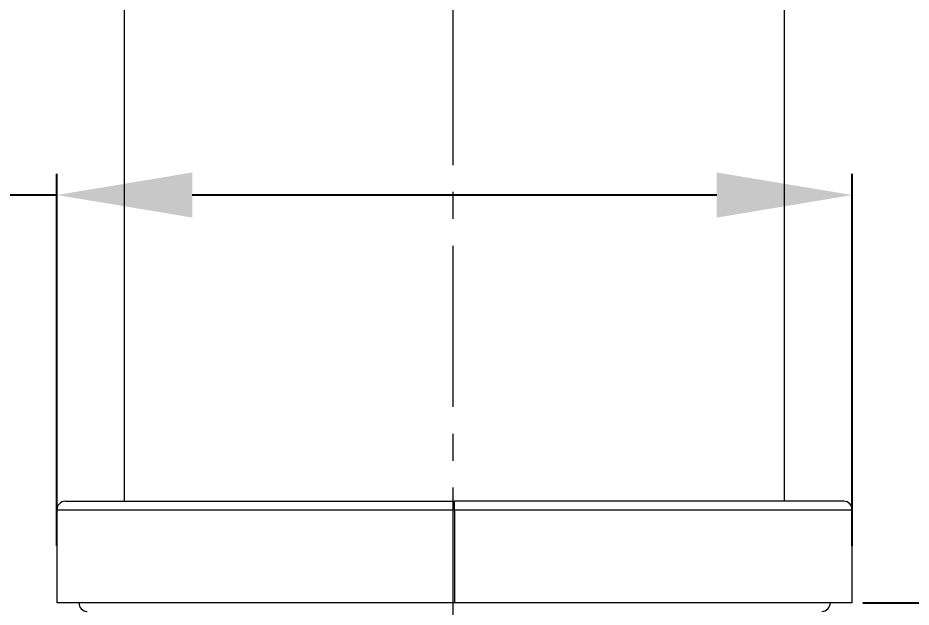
# Model space of a CAD drawing. Header units: millimetres. Extents: x 13381 to 13975, y 1032 to 1872.
# Drawn here: x 13449 to 13501.8, y 1324.4 to 1359.2 of the extents above; entities that cross this region are included whole.
import ezdxf

# ---------------------------------------------------------------- set-up
doc = ezdxf.new("R2010")
doc.units = ezdxf.units.MM
doc.linetypes.add('CENTER2', pattern=[28.575, 19.05, -3.175, 3.175, -3.175])
doc.linetypes.add('CENTERX2', pattern=[101.6, 63.5, -12.7, 12.7, -12.7])
doc.layers.add('CENTER', color=1, linetype='CENTERX2', lineweight=15)
doc.layers.add('DIM_', color=5, linetype='Continuous', lineweight=9)
doc.styles.get("Standard").update_dxf_attribs({"font": 'arial.ttf'})
doc.dimstyles.new('사본(2) STANDARD', dxfattribs={"dimscale": 0, "dimtxt": 4, "dimasz": 4, "dimexe": 1.25, "dimexo": 0.625, "dimgap": 1.5, "dimtad": 3, "dimtih": 1, "dimtoh": 1, "dimdec": 1, "dimzin": 9, "dimdsep": 46, "dimtxsty": 'Standard', "dimcen": 2.5, "dimclrd": 5, "dimclre": 5, "dimclrt": 5, "dimadec": 0, "dimazin": 0, "dimtfac": 1, "dimtdec": 1, "dimtmove": 0, "dimatfit": 3, "dimfxl": 1.25, "dimtfill": 1, "dimtolj": 1, "dimtzin": 0, "dimarcsym": 0})

# ---------------------------------------------------------------- blocks, each defined once
blk = doc.blocks.new('*D0')
at = {"layer": 'Defpoints', "color": 0, "transparency": 16777216}
for p in [(13494.027, 1592.427), (13564.513, 1592.427), (13498.327, 1324.629)]:
    blk.add_point(p, dxfattribs=at)
at = {"layer": 'DIM_', "color": 5, "lineweight": -2, "transparency": 16777216}
for p, q in [((13494.652, 1592.427), (13565.763, 1592.427)), ((13564.513, 1584.427), (13564.513, 1464.113)), ((13564.513, 1332.629), (13564.513, 1452.944)), ((13498.952, 1324.629), (13565.763, 1324.629))]:
    blk.add_line(p, q, dxfattribs=at)
at = {"layer": 'DIM_', "color": 5, "transparency": 16777216}
for points in [[(13563.179, 1584.427), (13565.846, 1584.427), (13564.513, 1592.427)], [(13563.179, 1332.629), (13565.846, 1332.629), (13564.513, 1324.629)]]:
    blk.add_solid(points, dxfattribs=at)
at = {"layer": 'DIM_', "color": 5, "transparency": 16777216, "insert": (13564.513, 1458.528), "char_height": 8, "attachment_point": 5, "bg_fill": 3, "box_fill_scale": 1.1, "bg_fill_color": 256, "bg_fill_true_color": 13158600, "bg_fill_transparency": 0}
blk.add_mtext('\\A1;267.8', dxfattribs=at)
blk = doc.blocks.new('*D1')
at = {"layer": 'Defpoints', "color": 0, "transparency": 16777216}
for p in [(13494.327, 1576.629), (13498.327, 1324.629), (13532.357, 1324.629)]:
    blk.add_point(p, dxfattribs=at)
at = {"layer": 'DIM_', "color": 5, "lineweight": -2, "transparency": 16777216}
for p, q in [((13494.952, 1576.629), (13533.607, 1576.629)), ((13532.357, 1568.629), (13532.357, 1456.214)), ((13532.357, 1332.629), (13532.357, 1445.045)), ((13498.952, 1324.629), (13533.607, 1324.629))]:
    blk.add_line(p, q, dxfattribs=at)
at = {"layer": 'DIM_', "color": 5, "transparency": 16777216}
for points in [[(13531.024, 1568.629), (13533.69, 1568.629), (13532.357, 1576.629)], [(13531.024, 1332.629), (13533.69, 1332.629), (13532.357, 1324.629)]]:
    blk.add_solid(points, dxfattribs=at)
at = {"layer": 'DIM_', "color": 5, "transparency": 16777216, "insert": (13532.357, 1450.629), "char_height": 8, "attachment_point": 5, "bg_fill": 3, "box_fill_scale": 1.1, "bg_fill_color": 256, "bg_fill_true_color": 13158600, "bg_fill_transparency": 0}
blk.add_mtext('\\A1;252', dxfattribs=at)
blk = doc.blocks.new('*D2')
at = {"layer": 'Defpoints', "color": 0, "transparency": 16777216}
for p in [(13498.327, 1348.713), (13451.327, 1327.379), (13498.327, 1327.379)]:
    blk.add_point(p, dxfattribs=at)
at = {"layer": 'DIM_', "color": 5, "lineweight": -2, "transparency": 16777216}
for p, q in [((13451.327, 1328.004), (13451.327, 1349.963)), ((13498.327, 1328.004), (13498.327, 1349.963)), ((13451.327, 1348.713), (13443.327, 1348.713)), ((13490.327, 1348.713), (13459.327, 1348.713))]:
    blk.add_line(p, q, dxfattribs=at)
at = {"layer": 'DIM_', "color": 5, "transparency": 16777216}
for points in [[(13459.327, 1350.046), (13459.327, 1347.38), (13451.327, 1348.713)], [(13490.327, 1350.046), (13490.327, 1347.38), (13498.327, 1348.713)]]:
    blk.add_solid(points, dxfattribs=at)
at = {"layer": 'DIM_', "color": 5, "transparency": 16777216, "insert": (13432.665, 1348.713), "char_height": 8, "attachment_point": 5, "bg_fill": 3, "box_fill_scale": 1.1, "bg_fill_color": 256, "bg_fill_true_color": 13158600, "bg_fill_transparency": 0}
blk.add_mtext('\\A1;%%C47', dxfattribs=at)

msp = doc.modelspace()

# ---------------------------------------------------------------- linework, layer by layer
at = {"linetype": 'Continuous', "lineweight": 18}
for p, q in [((13455.327, 1330.629), (13455.327, 1576.629)), ((13494.327, 1330.629), (13494.327, 1576.629)), ((13451.827, 1330.629), (13474.827, 1330.629)), ((13497.827, 1330.629), (13474.827, 1330.629)), ((13451.327, 1330.129), (13451.327, 1324.629)), ((13498.327, 1324.629), (13498.327, 1330.129)), ((13474.827, 1324.629), (13451.327, 1324.629)), ((13498.327, 1324.629), (13474.827, 1324.629))]:
    msp.add_line(p, q, dxfattribs=at)
at = {"linetype": 'Continuous', "lineweight": 13}
for p, q in [((13474.827, 1330.129), (13474.827, 1330.629)), ((13451.327, 1330.129), (13474.827, 1330.129)), ((13474.827, 1330.129), (13474.827, 1324.629)), ((13474.827, 1330.129), (13498.327, 1330.129))]:
    msp.add_line(p, q, dxfattribs=at)
at = {"linetype": 'Continuous', "lineweight": 18}
for centre, start, end in [((13451.827, 1330.129), 90, 180), ((13497.827, 1330.129), 0, 90), ((13453.125, 1324.629), 180, 270), ((13496.529, 1324.629), 270, 0)]:
    msp.add_arc(centre, 0.5, start, end, dxfattribs=at)

# ---------------------------------------------------------------- next in the draw order: dimensions: what is measured, and where the dimension line sits
at = {"layer": 'DIM_'}
dim = msp.add_linear_dim(base=(13564.513, 1592.427), p1=(13498.327, 1324.629), p2=(13494.027, 1592.427), angle=90, dimstyle='사본(2) STANDARD', override={"dimscale": 1, "dimtxt": 8, "dimasz": 8, "dimtad": 0}, dxfattribs=at)
dim.commit()
dim.dimension.update_dxf_attribs({"geometry": '*D0', "text_midpoint": (13564.513, 1458.528)})

# ---------------------------------------------------------------- next in the draw order: dimensions: what is measured, and where the dimension line sits
dim = msp.add_linear_dim(base=(13532.357, 1324.629), p1=(13494.327, 1576.629), p2=(13498.327, 1324.629), angle=90, dimstyle='사본(2) STANDARD', override={"dimscale": 1, "dimtxt": 8, "dimasz": 8, "dimtad": 0}, dxfattribs=at)
dim.commit()
dim.dimension.update_dxf_attribs({"geometry": '*D1', "text_midpoint": (13532.357, 1450.629)})

# ---------------------------------------------------------------- next in the draw order: dimensions: what is measured, and where the dimension line sits
dim = msp.add_linear_dim(base=(13498.327, 1348.713), p1=(13451.327, 1327.379), p2=(13498.327, 1327.379), text='%%C<>', dimstyle='사본(2) STANDARD', override={"dimscale": 1, "dimtxt": 8, "dimasz": 8, "dimtad": 0}, dxfattribs=at)
dim.commit()
dim.dimension.update_dxf_attribs({"geometry": '*D2', "text_midpoint": (13432.665, 1348.713), "dimtype": 128})

# ---------------------------------------------------------------- next in the draw order: linework, layer by layer
at = {"layer": 'CENTER', "color": 1, "linetype": 'CENTER2', "ltscale": 0.5}
msp.add_line((13474.734, 1602.897), (13474.734, 1252.356), dxfattribs=at)

doc.saveas('drawing.dxf')
